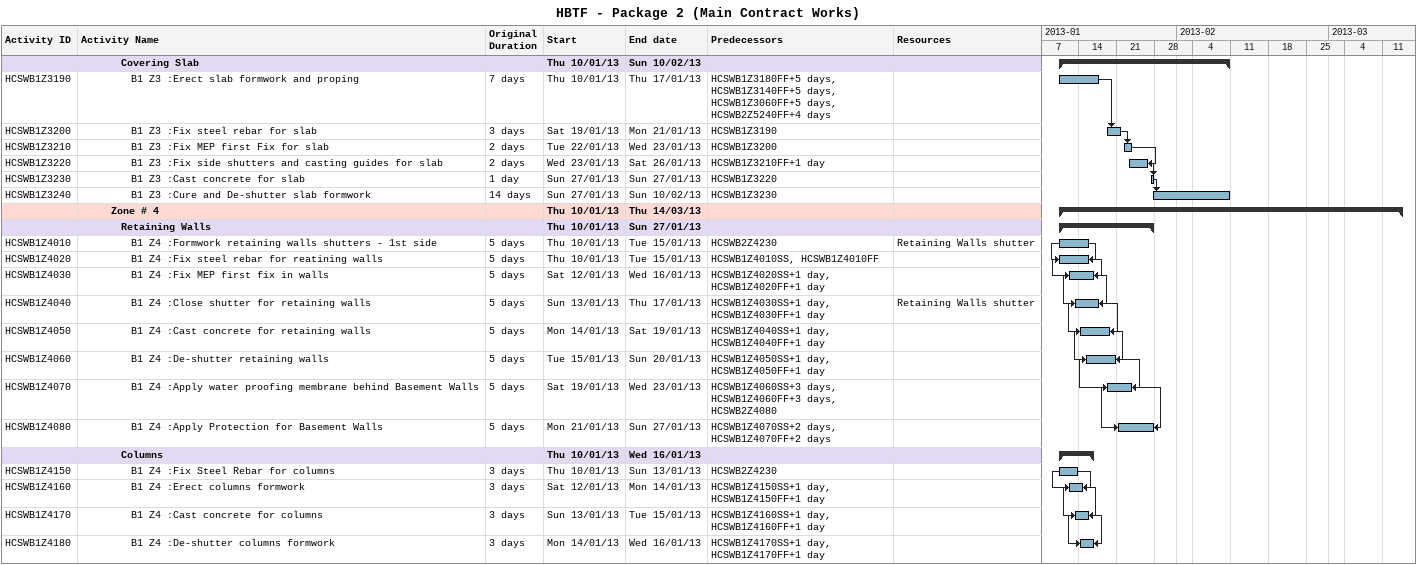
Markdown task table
HBTF - Package 2 (Main Contract Works)

| ID | Level | Task | Original duration | Start | Finish | Predecessors | Resources |
|---|---|---|---|---|---|---|---|
|  | 5 | **Covering Slab** |  | 2013-01-10 | 2013-02-10 |  |  |
| HCSWB1Z3190 | 6 | B1 Z3 :Erect slab formwork and proping | 7d | 2013-01-10 | 2013-01-17 | HCSWB1Z3180FF+5d, HCSWB1Z3140FF+5d, HCSWB1Z3060FF+5d, HCSWB2Z5240FF+4d |  |
| HCSWB1Z3200 | 6 | B1 Z3 :Fix steel rebar for slab | 3d | 2013-01-19 | 2013-01-21 | HCSWB1Z3190 |  |
| HCSWB1Z3210 | 6 | B1 Z3 :Fix MEP first Fix for slab | 2d | 2013-01-22 | 2013-01-23 | HCSWB1Z3200 |  |
| HCSWB1Z3220 | 6 | B1 Z3 :Fix side shutters and casting guides for slab | 2d | 2013-01-23 | 2013-01-26 | HCSWB1Z3210FF+1d |  |
| HCSWB1Z3230 | 6 | B1 Z3 :Cast concrete for slab | 1d | 2013-01-27 | 2013-01-27 | HCSWB1Z3220 |  |
| HCSWB1Z3240 | 6 | B1 Z3 :Cure and De-shutter slab formwork | 14d | 2013-01-27 | 2013-02-10 | HCSWB1Z3230 |  |
|  | 4 | **Zone # 4** |  | 2013-01-10 | 2013-03-14 |  |  |
|  | 5 | **Retaining Walls** |  | 2013-01-10 | 2013-01-27 |  |  |
| HCSWB1Z4010 | 6 | B1 Z4 :Formwork retaining walls shutters - 1st side | 5d | 2013-01-10 | 2013-01-15 | HCSWB2Z4230 | Retaining Walls shutter |
| HCSWB1Z4020 | 6 | B1 Z4 :Fix steel rebar for reatining walls | 5d | 2013-01-10 | 2013-01-15 | HCSWB1Z4010SS, HCSWB1Z4010FF |  |
| HCSWB1Z4030 | 6 | B1 Z4 :Fix MEP first fix in walls | 5d | 2013-01-12 | 2013-01-16 | HCSWB1Z4020SS+1d, HCSWB1Z4020FF+1d |  |
| HCSWB1Z4040 | 6 | B1 Z4 :Close shutter for retaining walls | 5d | 2013-01-13 | 2013-01-17 | HCSWB1Z4030SS+1d, HCSWB1Z4030FF+1d | Retaining Walls shutter |
| HCSWB1Z4050 | 6 | B1 Z4 :Cast concrete for retaining walls | 5d | 2013-01-14 | 2013-01-19 | HCSWB1Z4040SS+1d, HCSWB1Z4040FF+1d |  |
| HCSWB1Z4060 | 6 | B1 Z4 :De-shutter retaining walls | 5d | 2013-01-15 | 2013-01-20 | HCSWB1Z4050SS+1d, HCSWB1Z4050FF+1d |  |
| HCSWB1Z4070 | 6 | B1 Z4 :Apply water proofing membrane behind Basement Walls | 5d | 2013-01-19 | 2013-01-23 | HCSWB1Z4060SS+3d, HCSWB1Z4060FF+3d, HCSWB2Z4080 |  |
| HCSWB1Z4080 | 6 | B1 Z4 :Apply Protection for Basement Walls | 5d | 2013-01-21 | 2013-01-27 | HCSWB1Z4070SS+2d, HCSWB1Z4070FF+2d |  |
|  | 5 | **Columns** |  | 2013-01-10 | 2013-01-16 |  |  |
| HCSWB1Z4150 | 6 | B1 Z4 :Fix Steel Rebar for columns | 3d | 2013-01-10 | 2013-01-13 | HCSWB2Z4230 |  |
| HCSWB1Z4160 | 6 | B1 Z4 :Erect columns formwork | 3d | 2013-01-12 | 2013-01-14 | HCSWB1Z4150SS+1d, HCSWB1Z4150FF+1d |  |
| HCSWB1Z4170 | 6 | B1 Z4 :Cast concrete for columns | 3d | 2013-01-13 | 2013-01-15 | HCSWB1Z4160SS+1d, HCSWB1Z4160FF+1d |  |
| HCSWB1Z4180 | 6 | B1 Z4 :De-shutter columns formwork | 3d | 2013-01-14 | 2013-01-16 | HCSWB1Z4170SS+1d, HCSWB1Z4170FF+1d |  |
